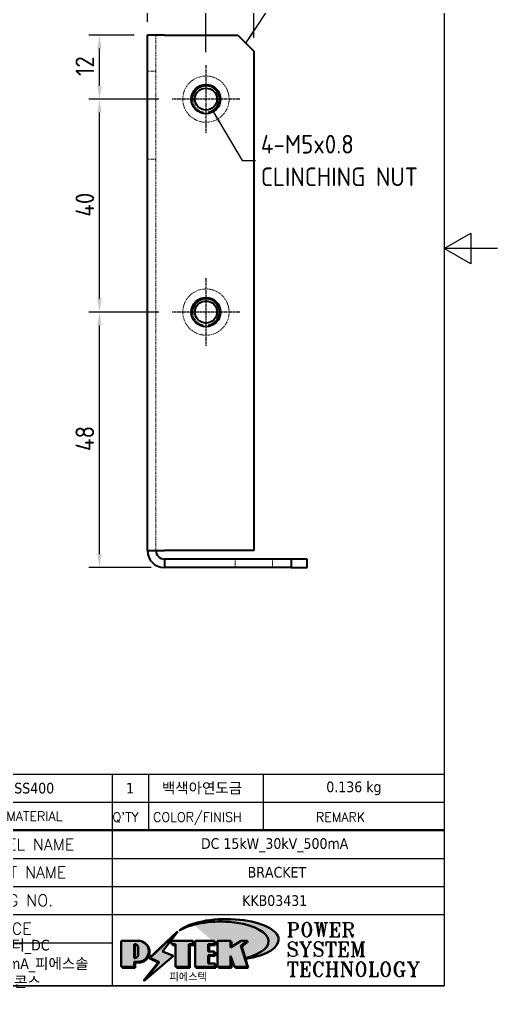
# Model space of a CAD drawing. Header units: millimetres. Extents: x 0 to 210, y 0 to 297.
# Drawn here: x 120.2 to 210, y 9.1 to 191.5 of the extents above; entities that cross this region are included whole.
import ezdxf
from ezdxf.enums import TextEntityAlignment as Align

# ---------------------------------------------------------------- set-up
doc = ezdxf.new("R2010")
doc.units = ezdxf.units.MM
doc.linetypes.add('CHAIN', pattern=[0.7087, 0.4724, -0.0591, 0.1181, -0.0591])
doc.linetypes.add('DASHED', pattern=[0.2067, 0.1654, -0.0413])
doc.layers.get('0').update_dxf_attribs({"color": 3, "lineweight": 25, "true_color": 0x00ff00})
for name, color, linetype, lineweight, true_color in [('가려진 것(ISO)', 2, 'DASHED', 18, 0xffff00), ('가시적인 것(ISO)', 3, 'Continuous', 40, 0x00ff00), ('가시적인 좁은 것(ISO)', 3, 'Continuous', 35, 0x00ff00), ('기호(ISO)', 5, 'Continuous', 25, 0x0000ff), ('제목(ISO)', 5, 'Continuous', 50, 0x0000ff), ('중심 표식(ISO)', 1, 'Continuous', 25, 0xff0000), ('치수(ISO)', 2, 'Continuous', 25, 0xffff00)]:
    doc.layers.add(name, color=color, linetype=linetype, lineweight=lineweight, true_color=true_color)
doc.layers.add('경계(ISO)', color=7, linetype='Continuous', lineweight=25)
doc.layers.add('해치(ISO)', color=7, linetype='Continuous', lineweight=18)
doc.styles.add('HAN_370', font='', dxfattribs={"width": 2})
doc.styles.add('RC_284', font='ROMANC.shx')
doc.styles.add('RC_292', font='ROMANC.shx')
doc.styles.add('ROMANT_294', font='romant.shx')
doc.styles.add('치수 텍스트_PSTEK_POSCO', font='isocp.shx')
doc.styles.add('텍스트 스타일198', font='tahoma.ttf')
doc.styles.get('HAN_370').set_extended_font_data('GulimChe')
doc.dimstyles.new('치수_PSTEK_POSCO', dxfattribs={"dimtxt": 3.5, "dimasz": 2.5, "dimexe": 2, "dimexo": 2.5, "dimgap": 1, "dimtad": 1, "dimrnd": 1e-08, "dimdsep": 46, "dimtxsty": '치수 텍스트_PSTEK_POSCO', "dimcen": 0.09, "dimdle": 10, "dimclrd": 7, "dimclre": 7, "dimclrt": 2, "dimadec": 1, "dimazin": 2, "dimtfac": 1, "dimtmove": 0, "dimatfit": 3, "dimfxl": 1, "dimtolj": 1, "dimlwd": -1, "dimlwe": -1, "dimarcsym": 0})
doc.dimstyles.new('치수_PSTEK_POSCO$7', dxfattribs={"dimtxt": 3.5, "dimasz": 2.5, "dimexe": 2, "dimexo": 2.5, "dimgap": 1, "dimtad": 1, "dimrnd": 1e-08, "dimdsep": 46, "dimtxsty": '치수 텍스트_PSTEK_POSCO', "dimcen": 0.09, "dimdle": 10, "dimclrd": 7, "dimclre": 7, "dimclrt": 2, "dimadec": 1, "dimazin": 2, "dimtfac": 1, "dimtmove": 0, "dimatfit": 3, "dimfxl": 1, "dimtolj": 1, "dimlwd": -1, "dimlwe": -1, "dimarcsym": 0})

# ---------------------------------------------------------------- blocks, each defined once
blk = doc.blocks.new('경계 Default Border')
at = {"layer": '경계(ISO)', "flags": 128}
for points in [[(10, 10), (10, 287.0000076293945), (200, 287.0000076293945), (200, 10), (10, 10)], [(210, 148.5000038146973), (200, 148.5000038146973), (205, 151.3867473602295), (205, 145.6132507324219), (200, 148.5000038146973)]]:
    blk.add_lwpolyline(points, dxfattribs=at)
blk = doc.blocks.new('제목 블록 PSTEK')
at = {"true_color": 0x848484}
for points in [[(317.2195697678507, 17.0593801673321), (322.0326348870767, 21.62682475217465), (322.2781991042243, 21.94392121864296), (317.0471853425802, 16.97985676345368), (318.7512090904202, 16.1899260703855), (316.0018030350395, 12.71868385740789), (316.3356552234328, 13.00206718743325), (318.9235935156908, 16.2694494742633)], [(324.6615819988275, 19.45905590879572), (325.4196460989604, 19.45905590879572), (325.4196460989604, 20.11051724484596), (325.2419748254881, 20.11051724484596), (325.2419748254881, 19.60711530335299), (324.4839107253602, 19.60711530335299), (324.4839107253602, 15.3430047401139), (322.1623394187076, 15.3430047401139), (322.1623394187076, 15.19494534555726), (324.6615819988275, 15.19494534555726)], [(328.2914414389548, 19.45905590879572), (329.4054050004294, 19.45905590879572), (329.4054050004294, 20.11051724484596), (329.2277337269622, 20.11051724484596), (329.2277337269622, 19.60711530335299), (328.1137701654877, 19.60711530335299), (328.1137701654877, 18.25543873810179), (328.2914414389548, 18.25543873810179)], [(332.5088862584528, 20.1105172448466), (332.3312149849806, 20.1105172448466), (332.3312149849806, 18.99741471888368), (332.5088862584528, 19.11081371413894)], [(335.6156307331414, 20.11051724484596), (335.2535118015555, 20.11051724484596), (334.2514536401189, 19.30614745124769), (335.4855464857051, 15.3430047401139), (333.1954852176545, 15.3430047401139), (333.2478643833523, 15.19494534555726), (335.6632177591723, 15.19494534555726), (334.4291249135862, 19.15808805669106)], [(321.9846681452406, 19.60711530335299), (321.4042753185749, 19.60711530335299), (321.4042753185749, 19.45905590879572), (321.9846681452406, 19.45905590879572)], [(328.2914414389548, 17.41554667867274), (329.4054050004294, 17.41554667867274), (329.4054050004294, 18.10737934354514), (329.2277337269622, 18.10737934354514), (329.2277337269622, 17.56360607323003), (328.1137701654877, 17.56360607323003), (328.1137701654877, 15.9944660761648), (328.2914414389548, 15.9944660761648)], [(332.5088862584528, 16.92964231796647), (332.3312149849806, 17.43186301645164), (332.3312149849806, 15.3430047401139), (330.0369607660135, 15.3430047401139), (330.0369607660135, 15.19494534555726), (332.5088862584528, 15.19494534555726)], [(329.5356972676428, 15.8464066816075), (329.3580259941756, 15.8464066816075), (329.3580259941756, 15.3430047401139), (325.8342124037171, 15.3430047401139), (325.8342124037171, 15.19494534555726), (329.5356972676428, 15.19494534555726)]]:
    blk.add_hatch(color=252, dxfattribs=at).paths.add_polyline_path(points)
at = {"true_color": 0x0000ff}
blk.add_hatch(color=5, dxfattribs=at).paths.add_polyline_path([(321.6183518841322, 17.4193704504104), (319.5281351041078, 18.24969419629727), (322.4505835294948, 22.02344462252142), (317.2195697678507, 17.0593801673321), (318.9235935156908, 16.2694494742633), (316.1741874603099, 12.79820726128571)])
at = {"true_color": 0xff0000}
h = blk.add_hatch(color=1, dxfattribs=at)
edge = h.paths.add_edge_path(flags=0)
edge.add_line((314.2242174273352, 19.60711530335299), (314.2242174273352, 17.00126995915134))
edge.add_line((314.2242174273352, 17.00126995915134), (314.3485873187598, 17.00126995915134))
edge.add_arc((314.3485873187598, 17.6527312952023), 0.6514613360509371, 270, 360)
edge.add_line((315.0000486548106, 17.6527312952023), (315.0000486548106, 18.95565396730211))
edge.add_arc((314.3485873187598, 18.95565396730212), 0.6514613360508712, 0, 90)
edge.add_line((314.3485873187598, 19.60711530335299), (314.2242174273352, 19.60711530335299))
edge = h.paths.add_edge_path()
edge.add_arc((314.9847713324306, 18.28938669179658), 1.969189947606664, 269.9999999999959, 450)
edge.add_line((314.9847713324306, 20.25857663940318), (311.7664314776902, 20.25857663940324))
edge.add_line((311.7664314776902, 20.25857663940324), (311.7664314776902, 15.3430047401139))
edge.add_line((311.7664314776902, 15.3430047401139), (314.2242174273352, 15.3430047401139))
edge.add_line((314.2242174273352, 15.3430047401139), (314.2242174273352, 16.32019674418991))
edge.add_line((314.2242174273352, 16.32019674418991), (314.9847713324307, 16.32019674418991))
for points in [[(324.4839107253602, 19.60711530335299), (325.2419748254881, 19.60711530335299), (325.2419748254881, 20.25857663940324), (321.2266040451076, 20.25857663940324), (321.2266040451076, 19.60711530335299), (321.9846681452406, 19.60711530335299), (321.9846681452406, 15.3430047401139), (324.4839107253602, 15.3430047401139)], [(329.2277337269622, 20.25857663940324), (325.65654113025, 20.25857663940324), (325.65654113025, 15.3430047401139), (329.3580259941756, 15.3430047401139), (329.3580259941756, 15.9944660761648), (328.1137701654877, 15.9944660761648), (328.1137701654877, 17.56360607323003), (329.2277337269622, 17.56360607323003), (329.2277337269622, 18.25543873810179), (328.1137701654877, 18.25543873810179), (328.1137701654877, 19.60711530335299), (329.2277337269622, 19.60711530335299)], [(332.3312149849806, 20.25857663940324), (329.8592894925411, 20.25857663940324), (329.8592894925411, 15.3430047401139), (332.3312149849806, 15.3430047401139), (332.3312149849806, 17.4318630164523), (333.0701931098801, 15.3430047401139), (335.4855464857051, 15.3430047401139), (334.2514536401189, 19.30614745124769), (335.4379594596742, 20.25857663940324), (334.3071782107978, 20.25857663940324), (332.3312149849806, 18.99741471888304)]]:
    blk.add_hatch(color=1, dxfattribs=at).paths.add_polyline_path(points)
at = {"true_color": 0x848484}
h = blk.add_hatch(color=252, dxfattribs=at)
edge = h.paths.add_edge_path()
edge.add_arc((314.9847713324309, 18.28938669179657), 1.969189947606666, 270, 406.8278729790604)
edge.add_arc((315.1624426058984, 18.1413272972396), 1.969189947606962, -90, 53.560984836317004, ccw=False)
edge.add_line((315.1624426058984, 16.17213734963263), (314.4018887008024, 16.17213734963263))
edge.add_line((314.4018887008024, 16.17213734963263), (314.4018887008024, 15.19494534555726))
edge.add_line((314.4018887008024, 15.19494534555726), (311.9441027511573, 15.19494534555726))
edge.add_line((311.9441027511573, 15.19494534555726), (311.9441027511573, 15.3430047401139))
edge.add_line((311.9441027511573, 15.3430047401139), (314.2242174273352, 15.3430047401139))
edge.add_line((314.2242174273352, 15.3430047401139), (314.2242174273352, 16.32019674418991))
edge.add_line((314.2242174273352, 16.32019674418991), (314.9847713324309, 16.32019674418991))
h = blk.add_hatch(color=252, dxfattribs=at)
edge = h.paths.add_edge_path()
edge.add_line((314.4018887008024, 19.45905590879572), (314.5262585922315, 19.45905590879572))
edge.add_arc((314.5262585922314, 18.80759457274939), 0.6514613360463194, 60.4189348879147, 90.00000000000318, ccw=False)
edge.add_arc((314.3485873187602, 18.95565396730057), 0.6514613360524251, 39.96992292766206, 90.00000000009999)
edge.add_line((314.3485873187591, 19.60711530335307), (314.2242174273352, 19.60711530335298))
edge.add_line((314.2242174273352, 19.60711530335299), (314.2242174273352, 17.00126995915134))
edge.add_line((314.2242174273352, 17.00126995915134), (314.3485873187591, 17.00126995915134))
edge.add_arc((314.3485873187568, 17.652731295233), 0.6514613360816299, 270.0000000002, 274.6930825552478)
edge.add_line((314.4018887008024, 17.0034541317032), (314.4018887008024, 19.45905590879572))
at = {"layer": '해치(ISO)', "true_color": 0x27d1fc}
h = blk.add_hatch(color=140, dxfattribs=at)
edge = h.paths.add_edge_path()
edge.add_ellipse((330.3660919371412, 20.15576403068321), major_axis=(9.100907360794343, 0), ratio=0.4069904968023172, start_angle=301.3098473703837, end_angle=507.7436900681698)
edge.add_ellipse((331.5340919371412, 20.4634168429492), major_axis=(-9.82350664112931, 0), ratio=0.3942600559756514, start_angle=111.51207141178469, end_angle=334.47025347086895, ccw=False)
edge.add_line((335.1363447531188, 16.8601935978785), (335.0955236905705, 16.99119398620872))
at = {"color": 180, "true_color": 0x3f00ff}
for p, q in [((182.4757929790549, 51.56524660363496), (372.4757929537551, 51.56524660363496)), ((310.0881549537552, 51.56524660363496), (310.0881549537553, 41.00524660363494)), ((316.9044520275131, 51.56524660363496), (316.9044520275127, 41.00524660363494)), ((338.4566026226726, 51.56524660363496), (338.4566026226727, 41.00524660363494)), ((372.4757929537551, 51.56524660363496), (372.4757929537551, 11.79100474011389)), ((182.475792979055, 46.2852466036349), (372.4757929537551, 46.28524660363492)), ((310.088154953755, 41.00524660363494), (310.088154953755, 11.79100474011392)), ((206.451475290024, 35.72524660363497), (372.4757929537551, 35.72524660363497)), ((255.917593136736, 30.44524660363498), (372.4757929537552, 30.44524660363501)), ((255.9175931367359, 25.16524660363502), (372.4757929537552, 25.165246603635)), ((255.9175931367359, 19.88524660363481), (310.0881549537553, 19.88524660363481)), ((182.475792979055, 11.79100474011392), (372.4757929537551, 11.79100474011389))]:
    blk.add_line(p, q, dxfattribs=at)
at = {"color": 7, "lineweight": 50}
blk.add_line((206.451475290024, 41.00524660363494), (372.4757929537551, 41.00524660363496), dxfattribs=at)
at = {"color": 7}
for p, q in [((322.2781991042243, 21.94392121864296), (317.0471853425802, 16.97985676345368)), ((322.4505835294948, 22.02344462252142), (317.2195697678507, 17.0593801673321)), ((319.5281351041078, 18.24969419629727), (322.4505835294948, 22.02344462252142)), ((322.0326348870767, 21.62682475217465), (322.2781991042243, 21.94392121864296)), ((311.7664314776902, 20.25900474011391), (311.7664314776902, 15.34300474011391)), ((314.9847713324309, 20.25857663940324), (311.7664314776902, 20.25857663940324)), ((314.9847713324309, 20.25857663940324), (311.7664314776902, 20.25857663940324)), ((311.7664314776902, 20.25857663940324), (311.7664314776902, 15.3430047401139)), ((317.2195697678507, 17.0593801673321), (322.0326348870767, 21.62682475217465)), ((325.2419748254881, 20.25857663940324), (321.2266040451076, 20.25857663940324)), ((321.2266040451076, 20.25857663940324), (321.2266040451076, 19.60711530335299)), ((325.2419748254881, 20.25857663940324), (321.2266040451076, 20.25857663940324)), ((321.2266040451076, 20.25857663940324), (321.2266040451076, 19.60711530335299)), ((325.2419748254881, 19.60711530335299), (325.2419748254881, 20.25857663940324)), ((325.2419748254881, 19.60711530335299), (325.2419748254881, 20.25857663940324)), ((325.4196460989604, 20.11051724484596), (325.2419748254881, 20.11051724484596)), ((325.2419748254881, 20.11051724484596), (325.2419748254881, 19.60711530335299)), ((325.4196460989604, 19.45905590879572), (325.4196460989604, 20.11051724484596)), ((329.2277337269622, 20.25857663940324), (325.65654113025, 20.25857663940324)), ((325.65654113025, 20.25857663940324), (325.65654113025, 15.3430047401139)), ((325.65654113025, 20.25857663940324), (325.65654113025, 15.3430047401139)), ((329.2277337269622, 20.25857663940324), (325.65654113025, 20.25857663940324)), ((329.2277337269622, 19.60711530335299), (329.2277337269622, 20.25857663940324)), ((329.2277337269622, 19.60711530335299), (329.2277337269622, 20.25857663940324)), ((329.4054050004294, 20.11051724484596), (329.2277337269622, 20.11051724484596)), ((329.2277337269622, 20.11051724484596), (329.2277337269622, 19.60711530335299)), ((329.4054050004294, 19.45905590879572), (329.4054050004294, 20.11051724484596)), ((332.3312149849806, 20.25857663940324), (329.8592894925411, 20.25857663940324)), ((329.8592894925411, 20.25857663940324), (329.8592894925411, 15.3430047401139)), ((329.8592894925411, 20.25857663940324), (329.8592894925411, 15.3430047401139)), ((332.3312149849806, 20.25857663940324), (329.8592894925411, 20.25857663940324)), ((334.3071782107978, 20.25857663940324), (332.3312149849806, 18.99741471888304)), ((332.3312149849806, 18.99741471888304), (332.3312149849806, 20.25857663940324)), ((334.3071782107978, 20.25857663940324), (332.3312149849806, 18.99741471888304)), ((332.3312149849806, 18.99741471888304), (332.3312149849806, 20.25857663940324)), ((332.5088862584528, 20.1105172448466), (332.3312149849806, 20.1105172448466)), ((332.3312149849806, 20.1105172448466), (332.3312149849806, 18.99741471888368)), ((332.5088862584528, 19.11081371413894), (332.5088862584528, 20.1105172448466)), ((334.2514536401189, 19.30614745124769), (335.4379594596742, 20.25857663940324)), ((334.2514536401189, 19.30614745124769), (335.4379594596742, 20.25857663940324)), ((335.2535118015555, 20.11051724484596), (334.2514536401189, 19.30614745124769)), ((335.4379594596742, 20.25857663940324), (334.3071782107978, 20.25857663940324)), ((335.4379594596742, 20.25857663940324), (334.3071782107978, 20.25857663940324)), ((334.4291249135862, 19.15808805669104), (335.6156307331414, 20.11051724484596)), ((335.6156307331414, 20.11051724484596), (335.2535118015555, 20.11051724484596)), ((314.2242174273352, 17.00126995915134), (314.2242174273352, 19.60711530335299)), ((314.2242174273352, 19.60711530335299), (314.3485873187591, 19.60711530335299)), ((314.3485873187591, 19.60711530335299), (314.2242174273352, 19.60711530335299)), ((314.2242174273352, 19.60711530335299), (314.2242174273352, 17.00126995915134)), ((314.2242174273352, 17.00126995915134), (314.2242174273352, 19.60711530335299)), ((314.2242174273352, 19.60711530335299), (314.3485873187591, 19.60711530335299)), ((314.4018887008024, 19.45905590879572), (314.5262585922314, 19.45905590879572)), ((314.4018887008024, 17.0034541317032), (314.4018887008024, 19.45905590879572)), ((315.0000486548106, 18.95565396730275), (315.0000486548106, 17.65273129520161)), ((315.0000486548106, 18.95565396730275), (315.0000486548106, 17.65273129520161)), ((321.6183518841322, 17.4193704504104), (319.5281351041078, 18.24969419629727)), ((321.2266040451076, 19.60711530335299), (321.9846681452406, 19.60711530335299)), ((321.2266040451076, 19.60711530335299), (321.9846681452406, 19.60711530335299)), ((321.4042753185749, 19.60711530335299), (321.4042753185749, 19.45905590879572)), ((321.9846681452406, 19.60711530335299), (321.4042753185749, 19.60711530335299)), ((321.4042753185749, 19.45905590879572), (321.9846681452406, 19.45905590879572)), ((321.9846681452406, 19.60711530335299), (321.9846681452406, 15.3430047401139)), ((321.9846681452406, 19.45905590879572), (321.9846681452406, 19.60711530335299)), ((321.9846681452406, 19.60711530335299), (321.9846681452406, 15.3430047401139)), ((324.4839107253602, 19.60711530335299), (325.2419748254881, 19.60711530335299)), ((324.4839107253602, 15.3430047401139), (324.4839107253602, 19.60711530335299)), ((325.2419748254881, 19.60711530335299), (324.4839107253602, 19.60711530335299)), ((324.4839107253602, 19.60711530335299), (324.4839107253602, 15.3430047401139)), ((324.4839107253602, 19.60711530335299), (325.2419748254881, 19.60711530335299)), ((324.4839107253602, 15.3430047401139), (324.4839107253602, 19.60711530335299)), ((324.6615819988275, 19.45905590879572), (325.4196460989604, 19.45905590879572)), ((324.6615819988275, 15.19494534555726), (324.6615819988275, 19.45905590879572)), ((328.1137701654877, 18.25543873810179), (328.1137701654877, 19.60711530335299)), ((328.1137701654877, 19.60711530335299), (329.2277337269622, 19.60711530335299)), ((329.2277337269622, 19.60711530335299), (328.1137701654877, 19.60711530335299)), ((328.1137701654877, 19.60711530335299), (328.1137701654877, 18.25543873810179)), ((328.1137701654877, 18.25543873810179), (328.1137701654877, 19.60711530335299)), ((328.1137701654877, 19.60711530335299), (329.2277337269622, 19.60711530335299)), ((329.2277337269622, 18.25543873810179), (328.1137701654877, 18.25543873810179)), ((328.1137701654877, 18.25543873810179), (328.2914414389548, 18.25543873810179)), ((329.2277337269622, 18.25543873810179), (328.1137701654877, 18.25543873810179)), ((328.2914414389548, 18.25543873810179), (328.2914414389548, 19.45905590879572)), ((328.2914414389548, 19.45905590879572), (329.4054050004294, 19.45905590879572)), ((329.2277337269622, 17.56360607323003), (329.2277337269622, 18.25543873810179)), ((329.2277337269622, 17.56360607323003), (329.2277337269622, 18.25543873810179)), ((332.3312149849806, 18.99741471888368), (332.5088862584528, 19.11081371413894)), ((335.4855464857051, 15.3430047401139), (334.2514536401189, 19.30614745124769)), ((334.2514536401189, 19.30614745124769), (335.4855464857051, 15.3430047401139)), ((335.4855464857051, 15.3430047401139), (334.2514536401189, 19.30614745124769)), ((335.6632177591723, 15.19494534555726), (334.4291249135862, 19.15808805669104)), ((314.3485873187591, 17.00126995915134), (314.2242174273352, 17.00126995915134)), ((314.2242174273352, 17.00126995915134), (314.3485873187591, 17.00126995915134)), ((314.3485873187591, 17.00126995915134), (314.2242174273352, 17.00126995915134)), ((316.1741874603099, 12.79820726128571), (321.6183518841322, 17.4193704504104)), ((317.0471853425802, 16.97985676345368), (318.7512090904202, 16.1899260703855)), ((318.9235935156908, 16.2694494742633), (317.2195697678507, 17.0593801673321)), ((317.2195697678507, 17.0593801673321), (318.9235935156908, 16.2694494742633)), ((328.1137701654877, 17.56360607323003), (329.2277337269622, 17.56360607323003)), ((328.1137701654877, 15.9944660761648), (328.1137701654877, 17.56360607323003)), ((329.2277337269622, 17.56360607323003), (328.1137701654877, 17.56360607323003)), ((328.1137701654877, 17.56360607323003), (328.1137701654877, 15.9944660761648)), ((328.1137701654877, 17.56360607323003), (329.2277337269622, 17.56360607323003)), ((328.1137701654877, 15.9944660761648), (328.1137701654877, 17.56360607323003)), ((328.2914414389548, 15.9944660761648), (328.2914414389548, 17.41554667867274)), ((328.2914414389548, 17.41554667867274), (329.4054050004294, 17.41554667867274)), ((329.4054050004294, 18.10737934354514), (329.2277337269622, 18.10737934354514)), ((329.2277337269622, 18.10737934354514), (329.2277337269622, 17.56360607323003)), ((329.4054050004294, 17.41554667867274), (329.4054050004294, 18.10737934354514)), ((332.3312149849806, 17.4318630164523), (333.0701931098801, 15.3430047401139)), ((332.3312149849806, 15.3430047401139), (332.3312149849806, 17.4318630164523)), ((332.5088862584528, 16.92964231796647), (332.3312149849806, 17.43186301645164)), ((332.3312149849806, 17.43186301645164), (332.3312149849806, 15.3430047401139)), ((332.3312149849806, 17.4318630164523), (333.0701931098801, 15.3430047401139)), ((332.3312149849806, 15.3430047401139), (332.3312149849806, 17.4318630164523)), ((332.5088862584528, 15.19494534555726), (332.5088862584528, 16.92964231796647)), ((345.0447381189468, 17.50375595811051), (344.9867755289346, 17.689895936919)), ((311.7664314776902, 15.3430047401139), (314.2242174273352, 15.3430047401139)), ((311.7664314776902, 15.3430047401139), (314.2242174273352, 15.3430047401139)), ((314.2242174273352, 15.3430047401139), (311.9441027511573, 15.3430047401139)), ((311.9441027511573, 15.3430047401139), (311.9441027511573, 15.19494534555726)), ((311.9441027511573, 15.19494534555726), (314.4018887008024, 15.19494534555726)), ((314.2242174273352, 16.32019674418991), (314.9847713324309, 16.32019674418991)), ((314.2242174273352, 15.3430047401139), (314.2242174273352, 16.32019674418991)), ((314.9847713324309, 16.32019674418991), (314.2242174273352, 16.32019674418991)), ((314.2242174273352, 16.32019674418991), (314.2242174273352, 15.3430047401139)), ((314.2242174273352, 16.32019674418991), (314.9847713324309, 16.32019674418991)), ((314.2242174273352, 15.3430047401139), (314.2242174273352, 16.32019674418991)), ((314.4018887008024, 16.17213734963263), (315.162442605898, 16.17213734963263)), ((314.4018887008024, 15.19494534555726), (314.4018887008024, 16.17213734963263)), ((318.7512090904202, 16.1899260703855), (316.0018030350395, 12.71868385740789)), ((318.9235935156908, 16.2694494742633), (316.1741874603099, 12.79820726128571)), ((316.3356552234328, 13.00206718743325), (318.9235935156908, 16.2694494742633)), ((321.9846681452406, 15.3430047401139), (324.4839107253602, 15.3430047401139)), ((321.9846681452406, 15.3430047401139), (324.4839107253602, 15.3430047401139)), ((324.4839107253602, 15.3430047401139), (322.1623394187076, 15.3430047401139)), ((322.1623394187076, 15.3430047401139), (322.1623394187076, 15.19494534555726)), ((322.1623394187076, 15.19494534555726), (324.6615819988275, 15.19494534555726)), ((325.65654113025, 15.3430047401139), (329.3580259941756, 15.3430047401139)), ((325.65654113025, 15.3430047401139), (329.3580259941756, 15.3430047401139)), ((329.3580259941756, 15.3430047401139), (325.8342124037171, 15.3430047401139)), ((325.8342124037171, 15.3430047401139), (325.8342124037171, 15.19494534555726)), ((325.8342124037171, 15.19494534555726), (329.5356972676428, 15.19494534555726)), ((329.3580259941756, 15.9944660761648), (328.1137701654877, 15.9944660761648)), ((328.1137701654877, 15.9944660761648), (328.2914414389548, 15.9944660761648)), ((329.3580259941756, 15.9944660761648), (328.1137701654877, 15.9944660761648)), ((329.3580259941756, 15.3430047401139), (329.3580259941756, 15.9944660761648)), ((329.3580259941756, 15.3430047401139), (329.3580259941756, 15.9944660761648)), ((329.5356972676428, 15.8464066816075), (329.3580259941756, 15.8464066816075)), ((329.3580259941756, 15.8464066816075), (329.3580259941756, 15.3430047401139)), ((329.5356972676428, 15.19494534555726), (329.5356972676428, 15.8464066816075)), ((329.8592894925411, 15.3430047401139), (332.3312149849806, 15.3430047401139)), ((329.8592894925411, 15.3430047401139), (332.3312149849806, 15.3430047401139)), ((332.3312149849806, 15.3430047401139), (330.0369607660135, 15.3430047401139)), ((330.0369607660135, 15.3430047401139), (330.0369607660135, 15.19494534555726)), ((330.0369607660135, 15.19494534555726), (332.5088862584528, 15.19494534555726)), ((333.0701931098801, 15.3430047401139), (335.4855464857051, 15.3430047401139)), ((333.0701931098801, 15.3430047401139), (335.4855464857051, 15.3430047401139)), ((335.4855464857051, 15.3430047401139), (333.1954852176545, 15.3430047401139)), ((333.1954852176545, 15.3430047401139), (333.2478643833523, 15.19494534555726)), ((333.2478643833523, 15.19494534555726), (335.6632177591723, 15.19494534555726)), ((316.0018030350395, 12.71868385740789), (316.3356552234328, 13.00206718743325))]:
    blk.add_line(p, q, dxfattribs=at)
at = {"color": 5, "true_color": 0x0000ff}
for p, q in [((322.4505835294948, 22.02344462252142), (317.2195697678507, 17.0593801673321)), ((319.5281351041078, 18.24969419629727), (322.4505835294948, 22.02344462252142)), ((321.6183518841322, 17.4193704504104), (319.5281351041078, 18.24969419629727)), ((316.1741874603099, 12.79820726128571), (321.6183518841322, 17.4193704504104)), ((317.2195697678507, 17.0593801673321), (318.9235935156908, 16.2694494742633)), ((318.9235935156908, 16.2694494742633), (316.1741874603099, 12.79820726128571))]:
    blk.add_line(p, q, dxfattribs=at)
at = {"color": 1, "true_color": 0xff0000}
for p, q in [((314.9847713324309, 20.25857663940324), (311.7664314776902, 20.25857663940324)), ((311.7664314776902, 20.25857663940324), (311.7664314776902, 15.3430047401139)), ((325.2419748254881, 20.25857663940324), (321.2266040451076, 20.25857663940324)), ((321.2266040451076, 20.25857663940324), (321.2266040451076, 19.60711530335299)), ((325.2419748254881, 19.60711530335299), (325.2419748254881, 20.25857663940324)), ((329.2277337269622, 20.25857663940324), (325.65654113025, 20.25857663940324)), ((325.65654113025, 20.25857663940324), (325.65654113025, 15.3430047401139)), ((329.2277337269622, 19.60711530335299), (329.2277337269622, 20.25857663940324)), ((332.3312149849806, 20.25857663940324), (329.8592894925411, 20.25857663940324)), ((329.8592894925411, 20.25857663940324), (329.8592894925411, 15.3430047401139)), ((334.3071782107978, 20.25857663940324), (332.3312149849806, 18.99741471888304)), ((332.3312149849806, 18.99741471888304), (332.3312149849806, 20.25857663940324)), ((334.2514536401189, 19.30614745124769), (335.4379594596742, 20.25857663940324)), ((335.4379594596742, 20.25857663940324), (334.3071782107978, 20.25857663940324)), ((314.2242174273352, 17.00126995915134), (314.2242174273352, 19.60711530335299)), ((314.2242174273352, 19.60711530335299), (314.3485873187591, 19.60711530335299)), ((315.0000486548106, 18.95565396730275), (315.0000486548106, 17.65273129520161)), ((321.2266040451076, 19.60711530335299), (321.9846681452406, 19.60711530335299)), ((321.9846681452406, 19.60711530335299), (321.9846681452406, 15.3430047401139)), ((324.4839107253602, 19.60711530335299), (325.2419748254881, 19.60711530335299)), ((324.4839107253602, 15.3430047401139), (324.4839107253602, 19.60711530335299)), ((328.1137701654877, 18.25543873810179), (328.1137701654877, 19.60711530335299)), ((328.1137701654877, 19.60711530335299), (329.2277337269622, 19.60711530335299)), ((329.2277337269622, 18.25543873810179), (328.1137701654877, 18.25543873810179)), ((329.2277337269622, 17.56360607323003), (329.2277337269622, 18.25543873810179)), ((335.4855464857051, 15.3430047401139), (334.2514536401189, 19.30614745124769)), ((314.3485873187591, 17.00126995915134), (314.2242174273352, 17.00126995915134)), ((328.1137701654877, 17.56360607323003), (329.2277337269622, 17.56360607323003)), ((328.1137701654877, 15.9944660761648), (328.1137701654877, 17.56360607323003)), ((332.3312149849806, 17.4318630164523), (333.0701931098801, 15.3430047401139)), ((332.3312149849806, 15.3430047401139), (332.3312149849806, 17.4318630164523)), ((311.7664314776902, 15.3430047401139), (314.2242174273352, 15.3430047401139)), ((314.2242174273352, 16.32019674418991), (314.9847713324309, 16.32019674418991)), ((314.2242174273352, 15.3430047401139), (314.2242174273352, 16.32019674418991)), ((321.9846681452406, 15.3430047401139), (324.4839107253602, 15.3430047401139)), ((325.65654113025, 15.3430047401139), (329.3580259941756, 15.3430047401139)), ((329.3580259941756, 15.9944660761648), (328.1137701654877, 15.9944660761648)), ((329.3580259941756, 15.3430047401139), (329.3580259941756, 15.9944660761648)), ((329.8592894925411, 15.3430047401139), (332.3312149849806, 15.3430047401139)), ((333.0701931098801, 15.3430047401139), (335.4855464857051, 15.3430047401139))]:
    blk.add_line(p, q, dxfattribs=at)
at = {"color": 7}
for centre, radius, start, end in [((314.9847713324309, 18.28938669179658), 1.969189947606665, 270, 90), ((314.9847713324309, 18.28938669179658), 1.969189947606665, 270, 90), ((314.3485873187598, 18.95565396730211), 0.6514613360508712, 0, 90), ((314.3485873187602, 18.95565396730057), 0.6514613360524251, 39.96992292766117, 90), ((314.3485873187598, 18.95565396730212), 0.6514613360508712, 0, 90), ((314.5262585922314, 18.80759457274939), 0.6514613360463193, 60.41893488791137, 90), ((314.9847713324307, 18.2893866917965), 1.969189947606594, 270, 46.82787297909833), ((315.1624426058984, 18.1413272972396), 1.969189947606961, 270, 53.56098483636067), ((314.3485873187597, 17.65273129520228), 0.6514613360509381, 270, 0), ((314.3485873187598, 17.6527312952023), 0.6514613360509381, 270, 0), ((314.3485873187568, 17.652731295233), 0.6514613360816299, 270, 274.6930825552478)]:
    blk.add_arc(centre, radius, start, end, dxfattribs=at)
at = {"color": 1, "true_color": 0xff0000}
for centre, radius, start, end in [((314.9847713324309, 18.28938669179657), 1.969189947606665, 270, 90), ((314.3485873187598, 18.95565396730211), 0.6514613360508712, 0, 90), ((314.3485873187598, 17.6527312952023), 0.6514613360509381, 270, 0)]:
    blk.add_arc(centre, radius, start, end, dxfattribs=at)
at = {"layer": '제목(ISO)'}
for p, q in [((322.2781991042243, 21.94392121864296), (317.0471853425802, 16.97985676345368)), ((322.4505835294948, 22.02344462252142), (317.2195697678507, 17.0593801673321)), ((319.5281351041078, 18.24969419629727), (322.4505835294948, 22.02344462252142)), ((322.0326348870767, 21.62682475217465), (322.2781991042243, 21.94392121864296)), ((314.9847713324306, 20.25857663940324), (311.7664314776902, 20.25857663940324)), ((311.7664314776902, 20.25857663940324), (311.7664314776902, 15.3430047401139)), ((317.2195697678507, 17.0593801673321), (322.0326348870767, 21.62682475217465)), ((325.2419748254881, 20.25857663940324), (321.2266040451076, 20.25857663940324)), ((321.2266040451076, 20.25857663940324), (321.2266040451076, 19.60711530335299)), ((325.2419748254881, 19.60711530335299), (325.2419748254881, 20.25857663940324)), ((325.4196460989604, 20.11051724484596), (325.2419748254881, 20.11051724484596)), ((325.2419748254881, 20.11051724484596), (325.2419748254881, 19.60711530335299)), ((325.4196460989604, 19.45905590879572), (325.4196460989604, 20.11051724484596)), ((329.2277337269622, 20.25857663940324), (325.65654113025, 20.25857663940324)), ((325.65654113025, 20.25857663940324), (325.65654113025, 15.3430047401139)), ((329.2277337269622, 19.60711530335299), (329.2277337269622, 20.25857663940324)), ((329.4054050004294, 20.11051724484596), (329.2277337269622, 20.11051724484596)), ((329.2277337269622, 20.11051724484596), (329.2277337269622, 19.60711530335299)), ((329.4054050004294, 19.45905590879572), (329.4054050004294, 20.11051724484596)), ((332.3312149849806, 20.25857663940324), (329.8592894925411, 20.25857663940324)), ((329.8592894925411, 20.25857663940324), (329.8592894925411, 15.3430047401139)), ((334.3071782107978, 20.25857663940324), (332.3312149849806, 18.99741471888304)), ((332.3312149849806, 18.99741471888304), (332.3312149849806, 20.25857663940324)), ((332.5088862584528, 20.1105172448466), (332.3312149849806, 20.1105172448466)), ((332.3312149849806, 20.1105172448466), (332.3312149849806, 18.99741471888368)), ((332.5088862584528, 19.11081371413894), (332.5088862584528, 20.1105172448466)), ((334.2514536401189, 19.30614745124769), (335.4379594596742, 20.25857663940324)), ((335.2535118015555, 20.11051724484596), (334.2514536401189, 19.30614745124769)), ((335.4379594596742, 20.25857663940324), (334.3071782107978, 20.25857663940324)), ((334.4291249135862, 19.15808805669106), (335.6156307331414, 20.11051724484596)), ((335.6156307331414, 20.11051724484596), (335.2535118015555, 20.11051724484596)), ((314.2242174273352, 17.00126995915134), (314.2242174273352, 19.60711530335299)), ((314.2242174273352, 19.60711530335299), (314.3485873187598, 19.60711530335299)), ((314.3485873187591, 19.60711530335299), (314.2242174273352, 19.60711530335299)), ((314.2242174273352, 19.60711530335299), (314.2242174273352, 17.00126995915134)), ((314.4018887008024, 19.45905590879572), (314.5262585922314, 19.45905590879572)), ((314.4018887008024, 17.0034541317032), (314.4018887008024, 19.45905590879572)), ((315.0000486548106, 18.95565396730211), (315.0000486548106, 17.6527312952023)), ((321.6183518841322, 17.4193704504104), (319.5281351041078, 18.24969419629727)), ((321.2266040451076, 19.60711530335299), (321.9846681452406, 19.60711530335299)), ((321.9846681452406, 19.60711530335299), (321.4042753185749, 19.60711530335299)), ((321.4042753185749, 19.60711530335299), (321.4042753185749, 19.45905590879572)), ((321.4042753185749, 19.45905590879572), (321.9846681452406, 19.45905590879572)), ((321.9846681452406, 19.60711530335299), (321.9846681452406, 15.3430047401139)), ((321.9846681452406, 19.45905590879572), (321.9846681452406, 19.60711530335299)), ((324.4839107253602, 19.60711530335299), (325.2419748254881, 19.60711530335299)), ((324.4839107253602, 15.3430047401139), (324.4839107253602, 19.60711530335299)), ((325.2419748254881, 19.60711530335299), (324.4839107253602, 19.60711530335299)), ((324.4839107253602, 19.60711530335299), (324.4839107253602, 15.3430047401139)), ((324.6615819988275, 19.45905590879572), (325.4196460989604, 19.45905590879572)), ((324.6615819988275, 15.19494534555726), (324.6615819988275, 19.45905590879572)), ((328.1137701654877, 18.25543873810179), (328.1137701654877, 19.60711530335299)), ((328.1137701654877, 19.60711530335299), (329.2277337269622, 19.60711530335299)), ((329.2277337269622, 19.60711530335299), (328.1137701654877, 19.60711530335299)), ((328.1137701654877, 19.60711530335299), (328.1137701654877, 18.25543873810179)), ((329.2277337269622, 18.25543873810179), (328.1137701654877, 18.25543873810179)), ((328.1137701654877, 18.25543873810179), (328.2914414389548, 18.25543873810179)), ((328.2914414389548, 19.45905590879572), (329.4054050004294, 19.45905590879572)), ((328.2914414389548, 18.25543873810179), (328.2914414389548, 19.45905590879572)), ((329.2277337269622, 17.56360607323003), (329.2277337269622, 18.25543873810179)), ((332.3312149849806, 18.99741471888368), (332.5088862584528, 19.11081371413894)), ((335.4855464857051, 15.3430047401139), (334.2514536401189, 19.30614745124769)), ((334.2514536401189, 19.30614745124769), (335.4855464857051, 15.3430047401139)), ((335.6632177591723, 15.19494534555726), (334.4291249135862, 19.15808805669106)), ((314.3485873187598, 17.00126995915134), (314.2242174273352, 17.00126995915134)), ((314.2242174273352, 17.00126995915134), (314.3485873187591, 17.00126995915134)), ((316.1741874603099, 12.79820726128571), (321.6183518841322, 17.4193704504104)), ((317.0471853425802, 16.97985676345368), (318.7512090904202, 16.1899260703855)), ((317.2195697678507, 17.0593801673321), (318.9235935156908, 16.2694494742633)), ((318.9235935156908, 16.2694494742633), (317.2195697678507, 17.0593801673321)), ((328.1137701654877, 15.9944660761648), (328.1137701654877, 17.56360607323003)), ((328.1137701654877, 17.56360607323003), (329.2277337269622, 17.56360607323003)), ((329.2277337269622, 17.56360607323003), (328.1137701654877, 17.56360607323003)), ((328.1137701654877, 17.56360607323003), (328.1137701654877, 15.9944660761648)), ((328.2914414389548, 17.41554667867274), (329.4054050004294, 17.41554667867274)), ((328.2914414389548, 15.9944660761648), (328.2914414389548, 17.41554667867274)), ((329.4054050004294, 18.10737934354514), (329.2277337269622, 18.10737934354514)), ((329.2277337269622, 18.10737934354514), (329.2277337269622, 17.56360607323003)), ((329.4054050004294, 17.41554667867274), (329.4054050004294, 18.10737934354514)), ((332.3312149849806, 15.3430047401139), (332.3312149849806, 17.4318630164523)), ((332.3312149849806, 17.4318630164523), (333.0701931098801, 15.3430047401139)), ((332.5088862584528, 16.92964231796647), (332.3312149849806, 17.43186301645164)), ((332.3312149849806, 17.43186301645164), (332.3312149849806, 15.3430047401139)), ((332.5088862584528, 15.19494534555726), (332.5088862584528, 16.92964231796647)), ((311.7664314776902, 15.3430047401139), (314.2242174273352, 15.3430047401139)), ((314.2242174273352, 15.3430047401139), (311.9441027511573, 15.3430047401139)), ((311.9441027511573, 15.3430047401139), (311.9441027511573, 15.19494534555726)), ((311.9441027511573, 15.19494534555726), (314.4018887008024, 15.19494534555726)), ((314.2242174273352, 15.3430047401139), (314.2242174273352, 16.32019674418991)), ((314.2242174273352, 16.32019674418991), (314.9847713324307, 16.32019674418991)), ((314.9847713324309, 16.32019674418991), (314.2242174273352, 16.32019674418991)), ((314.2242174273352, 16.32019674418991), (314.2242174273352, 15.3430047401139)), ((314.4018887008024, 15.19494534555726), (314.4018887008024, 16.17213734963263)), ((314.4018887008024, 16.17213734963263), (315.1624426058984, 16.17213734963263)), ((318.7512090904202, 16.1899260703855), (316.0018030350395, 12.71868385740789)), ((318.9235935156908, 16.2694494742633), (316.1741874603099, 12.79820726128571)), ((316.3356552234328, 13.00206718743325), (318.9235935156908, 16.2694494742633)), ((321.9846681452406, 15.3430047401139), (324.4839107253602, 15.3430047401139)), ((324.4839107253602, 15.3430047401139), (322.1623394187076, 15.3430047401139)), ((322.1623394187076, 15.3430047401139), (322.1623394187076, 15.19494534555726)), ((322.1623394187076, 15.19494534555726), (324.6615819988275, 15.19494534555726)), ((325.65654113025, 15.3430047401139), (329.3580259941756, 15.3430047401139)), ((329.3580259941756, 15.3430047401139), (325.8342124037171, 15.3430047401139)), ((325.8342124037171, 15.3430047401139), (325.8342124037171, 15.19494534555726)), ((325.8342124037171, 15.19494534555726), (329.5356972676428, 15.19494534555726)), ((329.3580259941756, 15.9944660761648), (328.1137701654877, 15.9944660761648)), ((328.1137701654877, 15.9944660761648), (328.2914414389548, 15.9944660761648)), ((329.3580259941756, 15.3430047401139), (329.3580259941756, 15.9944660761648)), ((329.5356972676428, 15.8464066816075), (329.3580259941756, 15.8464066816075)), ((329.3580259941756, 15.8464066816075), (329.3580259941756, 15.3430047401139)), ((329.5356972676428, 15.19494534555726), (329.5356972676428, 15.8464066816075)), ((329.8592894925411, 15.3430047401139), (332.3312149849806, 15.3430047401139)), ((332.3312149849806, 15.3430047401139), (330.0369607660135, 15.3430047401139)), ((330.0369607660135, 15.3430047401139), (330.0369607660135, 15.19494534555726)), ((330.0369607660135, 15.19494534555726), (332.5088862584528, 15.19494534555726)), ((333.0701931098801, 15.3430047401139), (335.4855464857051, 15.3430047401139)), ((335.4855464857051, 15.3430047401139), (333.1954852176545, 15.3430047401139)), ((333.1954852176545, 15.3430047401139), (333.2478643833523, 15.19494534555726)), ((333.2478643833523, 15.19494534555726), (335.6632177591723, 15.19494534555726)), ((316.0018030350395, 12.71868385740789), (316.3356552234328, 13.00206718743325))]:
    blk.add_line(p, q, dxfattribs=at)
at = {"layer": '제목(ISO)', "color": 4, "true_color": 0x00ffff}
blk.add_line((335.1363447531188, 16.8601935978785), (335.0955236905705, 16.99119398620872), dxfattribs=at)
at = {"layer": '제목(ISO)'}
for centre, radius, start, end in [((314.9847713324306, 18.28938669179658), 1.969189947606664, 46.82787297909431, 90), ((314.3485873187598, 18.95565396730212), 0.6514613360508712, 0, 90), ((314.3485873187602, 18.95565396730057), 0.6514613360524251, 39.96992292766117, 90), ((314.5262585922314, 18.80759457274939), 0.6514613360463193, 60.41893488791137, 90), ((314.9847713324307, 18.2893866917965), 1.969189947606594, 270, 46.82787297909833), ((314.9847713324309, 18.28938669179657), 1.969189947606666, 270, 46.8278729790603), ((315.1624426058984, 18.1413272972396), 1.969189947606962, 270, 53.56098483631701), ((314.3485873187598, 17.6527312952023), 0.6514613360509371, 270, 0), ((314.3485873187568, 17.652731295233), 0.6514613360816299, 270, 274.6930825552478)]:
    blk.add_arc(centre, radius, start, end, dxfattribs=at)
at = {"layer": '제목(ISO)', "color": 4, "true_color": 0x00ffff}
for centre, major_axis, ratio, start_param, end_param in [((331.5340919371412, 20.4634168429492), (9.82350664112931, 0), 0.3942600559756514, 5.087845455444478, 8.97919982663645), ((330.3660919371412, 20.15576403068321), (9.100907360794343, 0), 0.4069904968023172, 5.258848905294775, 8.861799147915196)]:
    blk.add_ellipse(centre, major_axis=major_axis, ratio=ratio, start_param=start_param, end_param=end_param, dxfattribs=at)
at = {"color": 2, "true_color": 0xffff00, "style": 'RC_284'}
blk.add_text('MATERIAL', height=1.742399930953979, dxfattribs=at).set_placement((295.4820202024417, 43.64524660363492), align=Align.MIDDLE_CENTER)
at = {"color": 2, "true_color": 0xffff00}
for s, height, style, p in [("Q'TY", 1.742399930953979, 'RC_284', (310.1440786515383, 42.62317362549192)), ('COLOR/FINISH', 1.742399930953979, 'RC_284', (317.7725341324144, 42.62317362549192)), ('REMARK', 1.742399930953979, 'RC_284', (348.346649953877, 42.62317362549192)), ('MODEL NAME', 2.178000062704086, 'RC_292', (284.096330289083, 37.25462520371384)), ('PART NAME', 2.178000062704086, 'RC_292', (285.1416959765849, 32.03045329421792)), (' DWG NO.', 2.178000062704086, 'RC_292', (284.8124284083233, 26.75045329421772)), ('REFERENCE', 2.178000062704086, 'RC_292', (278.2741065029841, 21.43214925458022))]:
    blk.add_text(s, height=height, dxfattribs=dict(at, style=style)).set_placement(p)
at = {"color": 7, "style": 'ROMANT_294'}
for s, p in [('POWER', (342.82727231297, 20.97115304607566)), ('SYSTEM', (342.82727231297, 17.3284636719184)), ('TECHNOLOGY', (342.82727231297, 13.57194088644453))]:
    blk.add_text(s, height=2.700000107288361, dxfattribs=at).set_placement(p)
at = {"color": 7, "insert": (320.8519732224835, 14.21236326823155), "char_height": 1.400000005960464, "attachment_point": 1, "line_spacing_factor": 0.3319999873638153, "style": 'HAN_370'}
blk.add_mtext('\\fHY견고딕|b0|i0;\\H1.4000;피에스텍', dxfattribs=at)
at = {"layer": '제목(ISO)', "color": 7, "style": '텍스트 스타일198'}
for tag, p in [('부품_번호_001', (195.8461147530121, 47.68004260673702)), ('설명_001', (233.6058338453432, 47.92313016004889)), ('재질_001', (291.700959055687, 47.92591818687281)), ("3._Q'TY_001", (312.7051684940307, 47.92188863680521)), ('4._COLOR_001', (319.4395155511755, 47.94788311323986)), ('질량\\P3;_001', (350.3046145979153, 48.1643332325385)), ('1._MODEL_NAME_001', (326.7684841840689, 37.52172745615292)), ('제목_001', (335.5349605824892, 32.12134217035067)), ('설계자_001', (209.9396160013646, 25.23446884679021)), ('부품_번호_001', (334.505355006244, 26.8052465951949)), ('프로젝트_001', (278.9744245225954, 18.43951439740151)), ('시트_크기_001', (260.7634369704525, 14.8381256569732)), ('프로젝트_002', (270.9791918143218, 14.97568842208535)), ('작성_날짜_001', (207.6944850220393, 13.26600473167383)), ('프로젝트_003', (280.4473441481205, 11.5491460676562))]:
    blk.add_attdef(tag, p, '', height=2.000000029802322, dxfattribs=at)
for tag, p in [('점검자', (231.1845342133799, 26.23312567187446)), ('엔지니어링_승인자', (247.673240162284, 26.23312567187446)), ('점검_날짜', (231.1845342133799, 14.26600474011394)), ('엔지니어링_승인_날짜', (247.6732401622839, 14.26600474011394))]:
    blk.add_attdef(tag, text='', height=2.000000029802322, dxfattribs=at).set_placement(p, align=Align.MIDDLE_CENTER)
blk = doc.blocks.new('*D24')
at = {"layer": 'Defpoints', "color": 0, "transparency": 16777216}
for p in [(135.2289424040393, 136.5542566033217), (148.8789424040392, 136.5542566033217), (147.4289424040397, 88.55425660332165)]:
    blk.add_point(p, dxfattribs=at)
at = {"layer": '치수(ISO)', "color": 7, "transparency": 16777216}
for p, q in [((146.3789424040392, 136.5542566033217), (133.2289424040393, 136.5542566033217)), ((135.2289424040393, 91.05425660332165), (135.2289424040393, 134.0542566033217)), ((144.9289424040397, 88.55425660332165), (133.2289424040393, 88.55425660332165))]:
    blk.add_line(p, q, dxfattribs=at)
for points in [[(134.8122757373726, 134.0542566033217), (135.6456090707059, 134.0542566033217), (135.2289424040393, 136.5542566033217)], [(134.8122757373726, 91.05425660332165), (135.6456090707059, 91.05425660332165), (135.2289424040393, 88.55425660332165)]]:
    blk.add_solid(points, dxfattribs=at)
at = {"layer": '치수(ISO)', "color": 2, "transparency": 16777216, "insert": (132.4789424040392, 110.4442566033217), "char_height": 3.5, "attachment_point": 4, "rotation": 90, "style": '치수 텍스트_PSTEK_POSCO'}
blk.add_mtext('\\A1;48', dxfattribs=at)
blk = doc.blocks.new('*D25')
at = {"layer": 'Defpoints', "color": 0, "transparency": 16777216}
for p in [(135.2289424040393, 176.5542566033216), (148.8789424040392, 176.5542566033216), (148.8789424040392, 136.5542566033217)]:
    blk.add_point(p, dxfattribs=at)
at = {"layer": '치수(ISO)', "color": 7, "transparency": 16777216}
for p, q in [((146.3789424040392, 176.5542566033216), (133.2289424040393, 176.5542566033216)), ((135.2289424040393, 139.0542566033217), (135.2289424040393, 174.0542566033216)), ((146.3789424040392, 136.5542566033217), (133.2289424040393, 136.5542566033217))]:
    blk.add_line(p, q, dxfattribs=at)
for points in [[(134.8122757373726, 174.0542566033216), (135.6456090707059, 174.0542566033216), (135.2289424040393, 176.5542566033216)], [(134.8122757373726, 139.0542566033217), (135.6456090707059, 139.0542566033217), (135.2289424040393, 136.5542566033217)]]:
    blk.add_solid(points, dxfattribs=at)
at = {"layer": '치수(ISO)', "color": 2, "transparency": 16777216, "insert": (132.4789424040392, 154.4628786505658), "char_height": 3.5, "attachment_point": 4, "rotation": 90, "style": '치수 텍스트_PSTEK_POSCO'}
blk.add_mtext('\\A1;40', dxfattribs=at)
blk = doc.blocks.new('*D26')
at = {"layer": 'Defpoints', "color": 0, "transparency": 16777216}
for p in [(135.2289424040393, 188.5542566033217), (144.2289424040387, 188.5542566033217), (148.8789424040392, 176.5542566033216)]:
    blk.add_point(p, dxfattribs=at)
at = {"layer": '치수(ISO)', "color": 7, "transparency": 16777216}
for p, q in [((141.7289424040387, 188.5542566033217), (133.2289424040393, 188.5542566033217)), ((135.2289424040393, 179.0542566033216), (135.2289424040393, 186.0542566033217)), ((146.3789424040392, 176.5542566033216), (133.2289424040393, 176.5542566033216))]:
    blk.add_line(p, q, dxfattribs=at)
for points in [[(134.8122757373726, 186.0542566033217), (135.6456090707059, 186.0542566033217), (135.2289424040393, 188.5542566033217)], [(134.8122757373726, 179.0542566033216), (135.6456090707059, 179.0542566033216), (135.2289424040393, 176.5542566033216)]]:
    blk.add_solid(points, dxfattribs=at)
at = {"layer": '치수(ISO)', "color": 2, "transparency": 16777216, "insert": (132.4785979158503, 180.8841532568649), "char_height": 3.5, "attachment_point": 4, "rotation": 90, "style": '치수 텍스트_PSTEK_POSCO'}
blk.add_mtext('\\A1;12', dxfattribs=at)
blk = doc.blocks.new('*D33')
at = {"layer": 'Defpoints', "color": 0, "transparency": 16777216}
for p in [(155.2289424040392, 199.381694957329), (144.2289424040387, 188.5542566033217), (155.2289424040392, 182.9042566033216)]:
    blk.add_point(p, dxfattribs=at)
at = {"layer": '치수(ISO)', "color": 7, "transparency": 16777216}
for p, q in [((144.2289424040387, 191.0542566033217), (144.2289424040387, 201.381694957329)), ((155.2289424040392, 185.4042566033216), (155.2289424040392, 201.381694957329)), ((146.7289424040387, 199.381694957329), (152.7289424040392, 199.381694957329))]:
    blk.add_line(p, q, dxfattribs=at)
for points in [[(146.7289424040387, 199.7983616239956), (146.7289424040387, 198.9650282906623), (144.2289424040387, 199.381694957329)], [(152.7289424040392, 199.7983616239956), (152.7289424040392, 198.9650282906623), (155.2289424040392, 199.381694957329)]]:
    blk.add_solid(points, dxfattribs=at)
at = {"layer": '치수(ISO)', "color": 2, "transparency": 16777216, "insert": (148.503942404039, 202.131694957329), "char_height": 3.5, "attachment_point": 4, "style": '치수 텍스트_PSTEK_POSCO'}
blk.add_mtext('\\A1;11', dxfattribs=at)
blk = doc.blocks.new('*D34')
at = {"layer": 'Defpoints', "color": 0, "transparency": 16777216}
for p in [(164.2289424040397, 211.4972305465128), (144.2289424040387, 188.5542566033217), (164.2289424040397, 185.5542566033216)]:
    blk.add_point(p, dxfattribs=at)
at = {"layer": '치수(ISO)', "color": 7, "transparency": 16777216}
for p, q in [((144.2289424040387, 191.0542566033217), (144.2289424040387, 213.4972305465128)), ((164.2289424040397, 188.0542566033216), (164.2289424040397, 213.4972305465128)), ((146.7289424040387, 211.4972305465128), (161.7289424040397, 211.4972305465128))]:
    blk.add_line(p, q, dxfattribs=at)
for points in [[(146.7289424040387, 211.9138972131794), (146.7289424040387, 211.0805638798461), (144.2289424040387, 211.4972305465128)], [(161.7289424040397, 211.9138972131794), (161.7289424040397, 211.0805638798461), (164.2289424040397, 211.4972305465128)]]:
    blk.add_solid(points, dxfattribs=at)
at = {"layer": '치수(ISO)', "color": 2, "transparency": 16777216, "insert": (152.2581254749054, 214.2475750347018), "char_height": 3.5, "attachment_point": 4, "style": '치수 텍스트_PSTEK_POSCO'}
blk.add_mtext('\\A1;20', dxfattribs=at)

msp = doc.modelspace()

# ---------------------------------------------------------------- linework, layer by layer
at = {"layer": '가려진 것(ISO)'}
for p, q in [((145.8289424040388, 188.5542566033217), (145.8289424040388, 91.75425660332165)), ((145.8289424040308, 181.8042566033216), (144.2289424040308, 181.8042566033216)), ((145.8289424040308, 165.3042566033216), (144.2289424040308, 165.3042566033216)), ((160.7289424040368, 88.55425660332165), (160.7289424040368, 90.15425660332164)), ((167.7289424040368, 88.55425660332165), (167.7289424040368, 90.15425660332164))]:
    msp.add_line(p, q, dxfattribs=at)
for centre in [(155.2289424040392, 176.5542566033216), (155.2289424040392, 136.5542566033217)]:
    msp.add_circle(centre, 4.35, dxfattribs=at)
for centre, radius, start, end in [((155.228942404023, 176.5542566033217), 2.500000000000049, 189.9999999999991, 259.9999999999503), ((155.228942404023, 136.5542566033216), 2.500000000000007, 189.9999999999985, 259.9999999999515)]:
    msp.add_arc(centre, radius, start, end, dxfattribs=at)
at = {"layer": '가시적인 것(ISO)'}
for p, q in [((147.4289424040397, 188.5542566033217), (144.2289424040387, 188.5542566033217)), ((144.2289424040388, 91.75425660332165), (144.2289424040387, 188.5542566033217)), ((147.4289424040397, 188.5542566033217), (161.2289424040397, 188.5542566033217)), ((161.2289424040397, 188.5542566033217), (164.2289424040397, 185.5542566033216)), ((164.2289424040397, 185.5542566033216), (164.2289424040397, 91.75425660332165)), ((144.2289424040388, 91.75425660332165), (147.4289424040397, 91.75425660332165)), ((164.2289424040397, 91.75425660332166), (147.4289424040397, 91.75425660332165)), ((171.2289424040397, 90.15425660332164), (147.4289424040397, 90.15425660332164)), ((147.4289424040397, 90.15425660332164), (147.4289424040397, 88.55425660332165)), ((174.2289424040388, 90.15425660332164), (171.2289424040397, 90.15425660332164)), ((171.2289424040397, 90.15425660332164), (171.2289424040397, 88.55425660332165)), ((174.2289424040388, 88.55425660332165), (174.2289424040388, 90.15425660332164)), ((171.2289424040397, 88.55425660332165), (147.4289424040397, 88.55425660332165)), ((171.2289424040397, 88.55425660332165), (174.2289424040388, 88.55425660332165))]:
    msp.add_line(p, q, dxfattribs=at)
for centre, radius in [((155.2289424040397, 176.5542566033216), 2.75), ((155.2289424040392, 176.5542566033216), 2.067), ((155.2289424040397, 136.5542566033217), 2.75), ((155.2289424040392, 136.5542566033217), 2.067)]:
    msp.add_circle(centre, radius, dxfattribs=at)
for radius in [3.200000000000003, 1.599999999999997]:
    msp.add_arc((147.4289424040388, 91.75425660332165), radius, 180, 270, dxfattribs=at)
at = {"layer": '가시적인 좁은 것(ISO)'}
for centre, radius, start, end in [((155.2289424040393, 176.5542566033217), 2.499999999999995, 280.0000000000487, 189.9999999999985), ((155.2289424040393, 136.5542566033216), 2.49999999999999, 280.0000000000486, 189.9999999999977)]:
    msp.add_arc(centre, radius, start, end, dxfattribs=at)
at = {"layer": '중심 표식(ISO)', "linetype": 'CHAIN'}
for p, q in [((155.2289424040392, 182.9042566033216), (155.2289424040392, 170.2042566033216)), ((161.5789424040392, 176.5542566033216), (148.8789424040392, 176.5542566033216)), ((155.2289424040392, 142.9042566033217), (155.2289424040392, 130.2042566033217)), ((161.5789424040392, 136.5542566033217), (148.8789424040392, 136.5542566033217))]:
    msp.add_line(p, q, dxfattribs=at)

# ---------------------------------------------------------------- block references
msp.add_blockref('경계 Default Border', (0, 0))
ref = msp.add_blockref('제목 블록 PSTEK', (-172.4757929537552, -1.791004740113895))
ref.add_attrib('프로젝트_001', '2021_컨버터_DC', (106.4986315688402, 16.64850965728762), dxfattribs={"layer": '제목(ISO)', "color": 7, "height": 2.000000029802322, "style": '텍스트 스타일198'})
ref.add_attrib('4._COLOR_001', '백색아연도금', (146.9637225974204, 46.15687837312597), dxfattribs={"layer": '제목(ISO)', "color": 7, "height": 2.000000029802322, "style": '텍스트 스타일198'})
ref.add_attrib("3._Q'TY_001", '1', (140.2293755402755, 46.13088389669131), dxfattribs={"layer": '제목(ISO)', "color": 7, "height": 2.000000029802322, "style": '텍스트 스타일198'})
ref.add_attrib('재질_001', 'SS400', (119.2251661019319, 46.13491344675892), dxfattribs={"layer": '제목(ISO)', "color": 7, "height": 2.000000029802322, "style": '텍스트 스타일198'})
ref.add_attrib('부품_번호_001', 'KKB03431', (162.0295620524888, 25.014241855081), dxfattribs={"layer": '제목(ISO)', "color": 7, "height": 2.000000029802322, "style": '텍스트 스타일198'})
ref.add_attrib('1._MODEL_NAME_001', 'DC 15kW_30kV_500mA', (154.2926912303137, 35.73072271603903), dxfattribs={"layer": '제목(ISO)', "color": 7, "height": 2.000000029802322, "style": '텍스트 스타일198'})
ref.add_attrib('질량\\P3;_001', '0.136 kg', (177.8288216441601, 46.3733284924246), dxfattribs={"layer": '제목(ISO)', "color": 7, "height": 2.000000029802322, "style": '텍스트 스타일198'})
ref.add_attrib('제목_001', 'BRACKET', (163.0591676287341, 30.33033743023677), dxfattribs={"layer": '제목(ISO)', "color": 7, "height": 2.000000029802322, "style": '텍스트 스타일198'})
ref.add_attrib('프로젝트_002', '15kW_30kV_500mA_피에스솔', (98.50339886056658, 13.18468368197146), dxfattribs={"layer": '제목(ISO)', "color": 7, "height": 2.000000029802322, "style": '텍스트 스타일198'})
ref.add_attrib('프로젝트_003', '루텍_에너콘스', (107.9715511943653, 9.758141327542308), dxfattribs={"layer": '제목(ISO)', "color": 7, "height": 2.000000029802322, "style": '텍스트 스타일198'})

# ---------------------------------------------------------------- texts
at = {"layer": '기호(ISO)', "color": 2, "true_color": 0xffff00, "insert": (165.5470473947038, 165.023472761154), "char_height": 3.499999940395355, "width": 34.17868719100952, "attachment_point": 4, "line_spacing_factor": 1.050000071525574, "style": '치수 텍스트_PSTEK_POSCO'}
msp.add_mtext('{4-M5x0.8\\PCLINCHING NUT}', dxfattribs=at)

# ---------------------------------------------------------------- dimensions: what is measured, and where the dimension line sits
at = {"layer": '치수(ISO)', "color": 7}
for base, p2, picture, middle in [((164.2289424040397, 211.4972305465128), (164.2289424040397, 185.5542566033216), '*D34', (154.2289424040392, 211.4972305465128)), ((155.2289424040392, 199.381694957329), (155.2289424040392, 182.9042566033216), '*D33', (149.728942404039, 199.381694957329))]:
    dim = msp.add_linear_dim(base=base, p1=(144.2289424040387, 188.5542566033217), p2=p2, dimstyle='치수_PSTEK_POSCO', override={"dimdec": 2, "dimtp": 0, "dimtm": -0, "dimtdec": 2, "dimtofl": 0, "dimatfit": 1}, dxfattribs=at)
    dim.commit()
    dim.dimension.update_dxf_attribs({"geometry": picture, "text_midpoint": middle, "dimtype": 160})
for base, p1, p2, picture, middle in [((135.2289424040393, 188.5542566033217), (148.8789424040392, 176.5542566033216), (144.2289424040387, 188.5542566033217), '*D26', (135.2289424040392, 182.5642566033216)), ((135.2289424040393, 176.5542566033216), (148.8789424040392, 136.5542566033217), (148.8789424040392, 176.5542566033216), '*D25', (135.2289424040392, 156.5642566033217)), ((135.2289424040393, 136.5542566033217), (147.4289424040397, 88.55425660332165), (148.8789424040392, 136.5542566033217), '*D24', (135.2289424040392, 112.5442566033217))]:
    dim = msp.add_linear_dim(base=base, p1=p1, p2=p2, angle=90, dimstyle='치수_PSTEK_POSCO', override={"dimdec": 2, "dimtp": 0, "dimtm": -0, "dimtdec": 2, "dimtofl": 0, "dimatfit": 1}, dxfattribs=at)
    dim.commit()
    dim.dimension.update_dxf_attribs({"geometry": picture, "text_midpoint": middle, "dimtype": 160})

# ---------------------------------------------------------------- leaders
at = {"layer": '기호(ISO)', "color": 7, "annotation_type": 0, "has_hookline": 1, "hookline_direction": 0}
for points, text_width in [([(162.7289424040397, 187.0542566033216), (168.9337260867002, 196.4565680466062), (171.4337260867002, 196.4565680466062)], 4.158071266203458), ([(156.4789424040397, 174.3891930938608), (162.0470473947038, 165.023472761154), (164.5470473947038, 165.023472761154)], 29.56309608672788)]:
    msp.add_leader(points, dimstyle='치수_PSTEK_POSCO$7', override={"dimtad": 0}, dxfattribs=dict(at, text_width=text_width))

doc.saveas('drawing.dxf')
